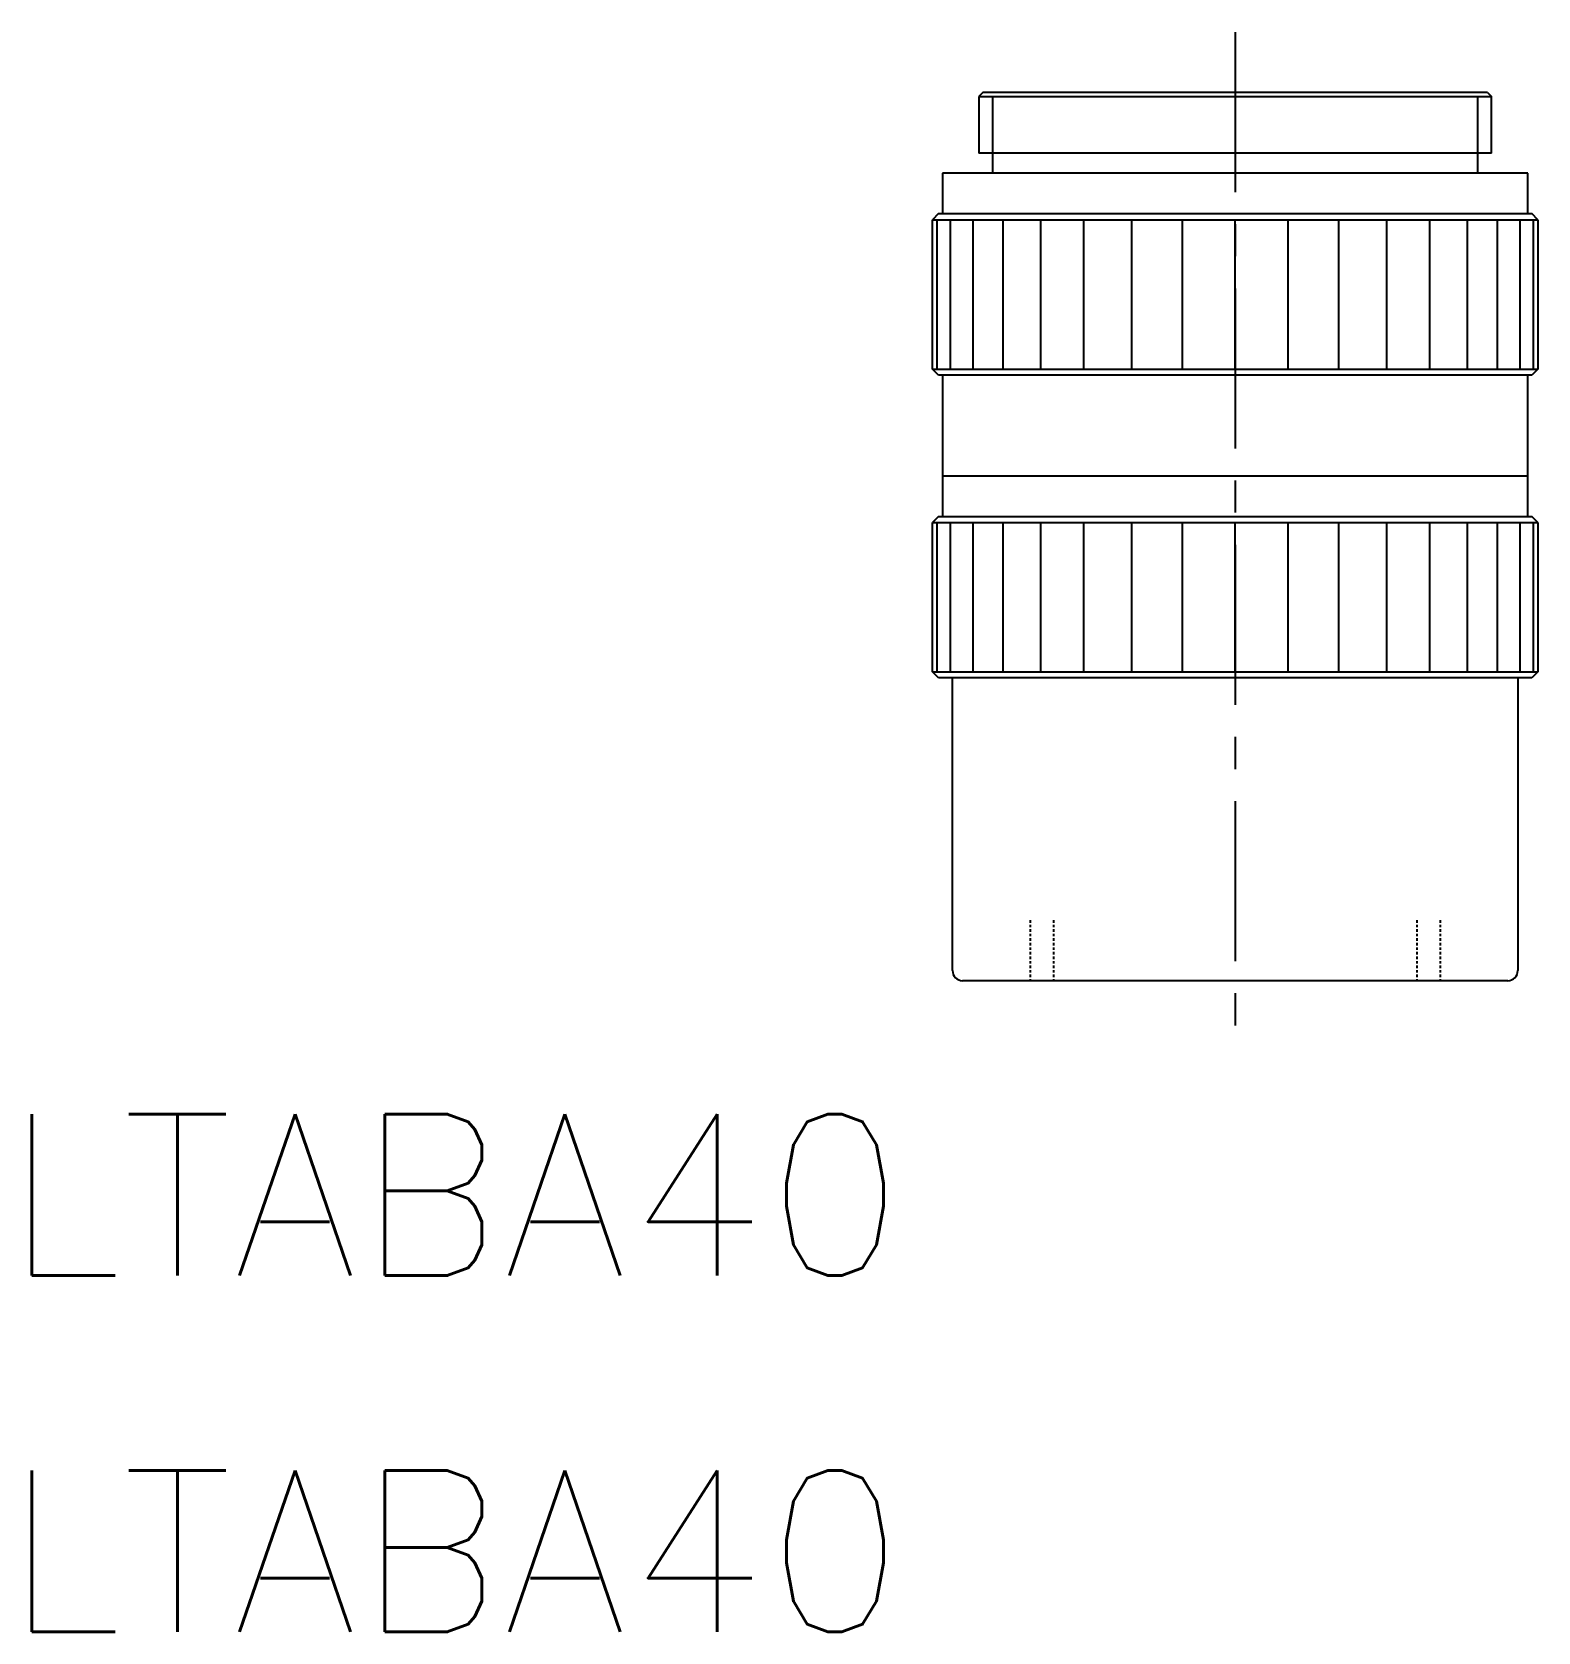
# Model space of a CAD drawing. Extents: x 14.7 to 89.3, y 32.5 to 111.8.
import ezdxf

# ---------------------------------------------------------------- set-up
doc = ezdxf.new("R2010")
doc.units = 0
doc.header["$LTSCALE"] = 0.25
doc.linetypes.add('CENTER', pattern=[50.8, 31.75, -6.35, 6.35, -6.35])
doc.linetypes.add('DASHED', pattern=[0.75, 0.5, -0.25])
doc.layers.get('0').update_dxf_attribs({"linetype": 'CONTINUOUS'})
doc.layers.add('1', color=7, linetype='CONTINUOUS')
doc.layers.add('CENTER', color=1, linetype='CENTER')
doc.styles.get("Standard").update_dxf_attribs({"font": 'txt.shx', "bigfont": 'extfont.shx'})

msp = doc.modelspace()

# ---------------------------------------------------------------- linework, layer by layer
at = {"linetype": 'CONTINUOUS'}
for p, q in [((61.801, 108.775), (61.601, 108.575)), ((86.301, 108.775), (61.801, 108.775)), ((86.801, 108.775), (86.301, 108.775)), ((86.801, 108.775), (87.001, 108.575)), ((61.601, 108.575), (61.601, 105.775)), ((87.001, 105.775), (87.001, 108.575)), ((87.001, 105.775), (61.601, 105.775)), ((62.301, 104.775), (62.301, 105.775)), ((86.301, 105.775), (86.301, 104.775)), ((88.801, 104.775), (59.801, 104.775)), ((59.801, 104.775), (59.801, 102.775)), ((88.801, 102.775), (88.801, 104.775)), ((59.601, 102.775), (59.301, 102.475)), ((59.301, 95.075), (59.301, 102.475)), ((59.601, 102.775), (89.001, 102.775)), ((89.301, 102.475), (89.001, 102.775)), ((89.301, 102.475), (89.301, 95.075)), ((59.601, 94.775), (59.301, 95.075)), ((89.001, 94.775), (59.601, 94.775)), ((59.801, 94.775), (59.801, 87.775)), ((88.801, 87.775), (88.801, 94.775)), ((89.301, 95.075), (89.001, 94.775)), ((88.801, 89.775), (59.801, 89.775)), ((59.601, 87.775), (59.301, 87.475)), ((59.301, 80.075), (59.301, 87.475)), ((59.601, 87.775), (89.001, 87.775)), ((89.301, 87.475), (89.001, 87.775)), ((89.301, 87.475), (89.301, 80.075)), ((59.601, 79.775), (59.301, 80.075)), ((89.301, 80.075), (89.001, 79.775)), ((89.001, 79.775), (59.601, 79.775)), ((60.301, 65.275), (60.301, 79.775)), ((88.301, 79.775), (88.301, 65.275)), ((87.801, 64.775), (60.801, 64.775))]:
    msp.add_line(p, q, dxfattribs=at)
at = {"color": 3, "linetype": 'CONTINUOUS'}
for p, q in [((61.601, 108.575), (87.001, 108.575)), ((62.301, 105.775), (62.301, 108.575)), ((86.301, 108.575), (86.301, 105.775)), ((59.301, 102.475), (89.301, 102.475)), ((59.529, 102.475), (59.529, 95.075)), ((60.206, 95.075), (60.206, 102.475)), ((61.311, 102.475), (61.311, 95.075)), ((62.811, 95.075), (62.811, 102.475)), ((64.66, 102.475), (64.66, 95.075)), ((66.801, 95.075), (66.801, 102.475)), ((69.171, 102.475), (69.171, 95.075)), ((71.697, 95.075), (71.697, 102.475)), ((74.301, 95.075), (74.301, 102.475)), ((76.906, 102.475), (76.906, 95.075)), ((79.432, 95.075), (79.432, 102.475)), ((81.801, 102.475), (81.801, 95.075)), ((83.943, 95.075), (83.943, 102.475)), ((85.792, 102.475), (85.792, 95.075)), ((87.292, 95.075), (87.292, 102.475)), ((88.397, 102.475), (88.397, 95.075)), ((89.074, 95.075), (89.074, 102.475)), ((59.301, 95.075), (89.301, 95.075)), ((59.301, 87.475), (89.301, 87.475)), ((59.529, 87.475), (59.529, 80.075)), ((60.206, 80.075), (60.206, 87.475)), ((61.311, 87.475), (61.311, 80.075)), ((62.811, 80.075), (62.811, 87.475)), ((64.66, 87.475), (64.66, 80.075)), ((66.801, 80.075), (66.801, 87.475)), ((69.171, 87.475), (69.171, 80.075)), ((71.697, 80.075), (71.697, 87.475)), ((76.906, 87.475), (76.906, 80.075)), ((79.432, 80.075), (79.432, 87.475)), ((81.801, 87.475), (81.801, 80.075)), ((83.943, 80.075), (83.943, 87.475)), ((85.792, 87.475), (85.792, 80.075)), ((87.292, 80.075), (87.292, 87.475)), ((88.397, 87.475), (88.397, 80.075)), ((89.074, 80.075), (89.074, 87.475)), ((59.301, 80.075), (89.301, 80.075))]:
    msp.add_line(p, q, dxfattribs=at)
at = {"color": 3, "linetype": 'DASHED'}
for p, q in [((64.141, 67.775), (64.141, 64.775)), ((65.301, 67.775), (65.301, 64.775)), ((83.301, 67.775), (83.301, 64.775)), ((84.461, 67.775), (84.461, 64.775))]:
    msp.add_line(p, q, dxfattribs=at)
at = {"linetype": 'CONTINUOUS'}
for centre, start, end in [((60.801, 65.275), 180, 270), ((87.801, 65.275), 270, 0)]:
    msp.add_arc(centre, 0.5, start, end, dxfattribs=at)
at = {"layer": '1', "color": 3, "linetype": 'CONTINUOUS'}
msp.add_line((74.301, 80.075), (74.301, 87.475), dxfattribs=at)
at = {"layer": 'CENTER', "color": 1, "linetype": 'CENTER'}
msp.add_line((74.301, 111.775), (74.301, 61.775), dxfattribs=at)

# ---------------------------------------------------------------- texts
for p in [(13.331, 50.17), (13.331, 32.509)]:
    msp.add_text('LTABA40', height=8).set_placement(p)

doc.saveas('drawing.dxf')
